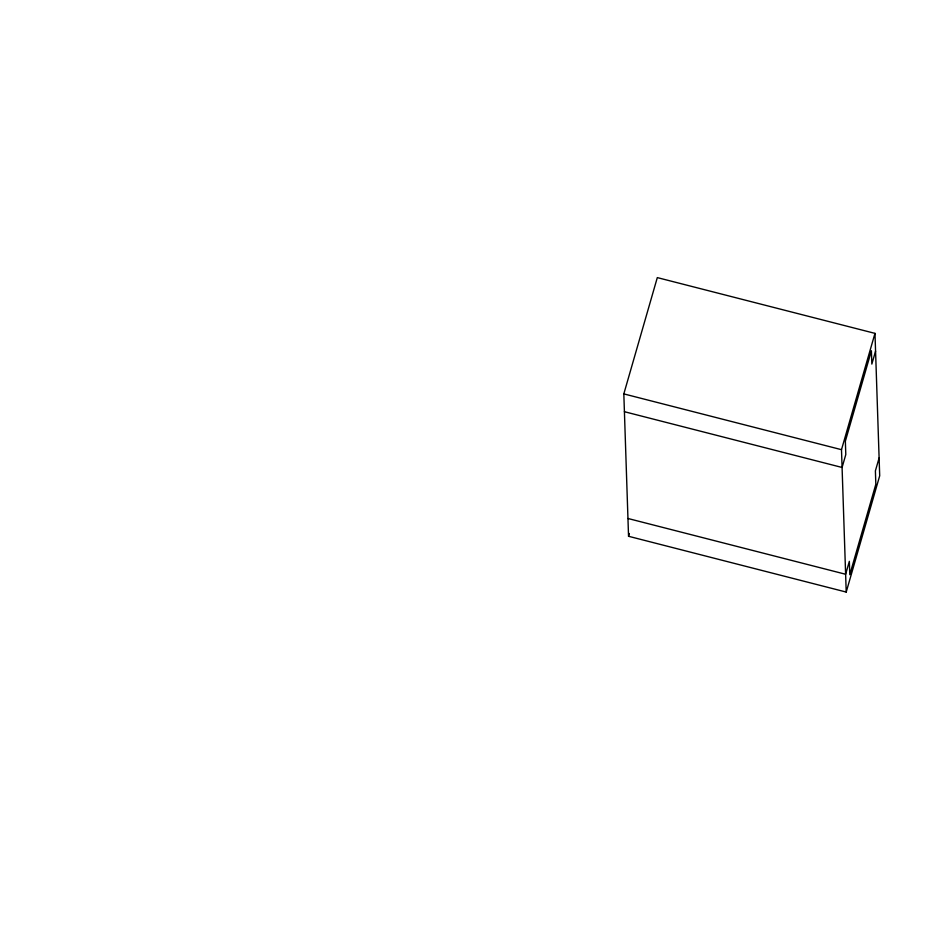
<?xml version="1.0" encoding="UTF-8"?>
<svg xmlns="http://www.w3.org/2000/svg" width="926" height="926" viewBox="0 0 926 926"><rect width="100%" height="100%" fill="white"/><g stroke="black" fill="none" stroke-linecap="round" stroke-linejoin="round"><path stroke-width="1.39" d="M623.823 393.897L657.31 277.603L874.977 333.372L879.7 475.767L846.214 592.061L628.546 536.281L623.823 393.897L841.491 449.677L846.214 592.061M628.546 536.281L629.344 533.515M841.491 449.677L874.977 333.372M875.568 351.174L871.841 364.092L871.401 350.746L845.357 441.204L845.797 454.55L842.081 467.468L624.413 411.7M879.11 457.965L875.394 470.883L875.834 484.24L849.79 574.687L849.339 561.341L845.623 574.259L627.955 518.491"/></g></svg>
